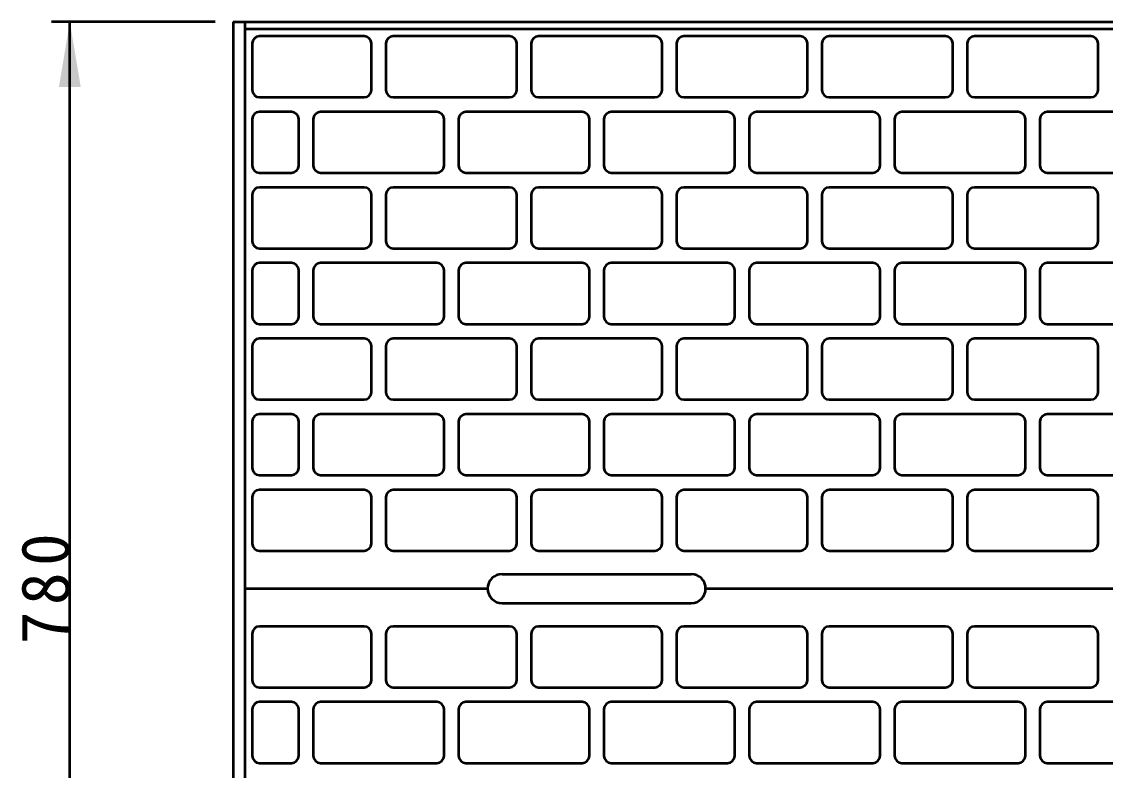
# Model space of a CAD drawing. Units: millimetres, scale not verified. Extents: x -2102 to 2102, y -1485 to 1485.
# Drawn here: x 129 to 725, y 647 to 1059 of the extents above; entities that cross this region are included whole.
import ezdxf

# ---------------------------------------------------------------- set-up
doc = ezdxf.new("R2010")
doc.units = ezdxf.units.MM
doc.header["$LTSCALE"] = 5
doc.layers.add('0-0_V-nasSTD', color=7, linetype='Continuous', lineweight=35)
doc.layers.add('0-2_0', color=7, linetype='Continuous', lineweight=35)
doc.styles.add('ＭＳ ゴシック', font='')
doc.styles.get('ＭＳ ゴシック').set_extended_font_data('MS Gothic')

msp = doc.modelspace()

# ---------------------------------------------------------------- linework, layer by layer
at = {"layer": '0-0_V-nasSTD'}
msp.add_solid([(149.177, 1023.267), (155.177, 1059.267), (161.177, 1023.267)], dxfattribs=at)
at = {"layer": '0-2_0', "lineweight": 50}
for p, q in [((235.177, 1059.267), (145.177, 1059.267)), ((155.177, 435.267), (155.177, 1059.267)), ((245.177, 1059.267), (245.177, 435.267)), ((245.177, 1059.267), (1845.177, 1059.267)), ((251.577, 1059.267), (251.577, 435.267)), ((251.577, 1055.267), (1045.177, 1055.267)), ((317.177, 1051.267), (259.577, 1051.267)), ((397.177, 1051.267), (333.177, 1051.267)), ((477.177, 1051.267), (413.177, 1051.267)), ((557.177, 1051.267), (493.177, 1051.267)), ((637.177, 1051.267), (573.177, 1051.267)), ((717.177, 1051.267), (653.177, 1051.267)), ((255.577, 1047.267), (255.577, 1021.667)), ((321.177, 1021.667), (321.177, 1047.267)), ((329.177, 1047.267), (329.177, 1021.667)), ((401.177, 1021.667), (401.177, 1047.267)), ((409.177, 1047.267), (409.177, 1021.667)), ((481.177, 1021.667), (481.177, 1047.267)), ((489.177, 1047.267), (489.177, 1021.667)), ((561.177, 1021.667), (561.177, 1047.267)), ((569.177, 1047.267), (569.177, 1021.667)), ((641.177, 1021.667), (641.177, 1047.267)), ((649.177, 1047.267), (649.177, 1021.667)), ((721.177, 1021.667), (721.177, 1047.267)), ((259.577, 1017.667), (317.177, 1017.667)), ((333.177, 1017.667), (397.177, 1017.667)), ((413.177, 1017.667), (477.177, 1017.667)), ((493.177, 1017.667), (557.177, 1017.667)), ((573.177, 1017.667), (637.177, 1017.667)), ((653.177, 1017.667), (717.177, 1017.667)), ((277.177, 1009.667), (259.577, 1009.667)), ((357.177, 1009.667), (293.177, 1009.667)), ((437.177, 1009.667), (373.177, 1009.667)), ((517.177, 1009.667), (453.177, 1009.667)), ((597.177, 1009.667), (533.177, 1009.667)), ((677.177, 1009.667), (613.177, 1009.667)), ((757.177, 1009.667), (693.177, 1009.667)), ((255.577, 1005.667), (255.577, 980.067)), ((281.177, 980.067), (281.177, 1005.667)), ((289.177, 1005.667), (289.177, 980.067)), ((361.177, 980.067), (361.177, 1005.667)), ((369.177, 1005.667), (369.177, 980.067)), ((441.177, 980.067), (441.177, 1005.667)), ((449.177, 1005.667), (449.177, 980.067)), ((521.177, 980.067), (521.177, 1005.667)), ((529.177, 1005.667), (529.177, 980.067)), ((601.177, 980.067), (601.177, 1005.667)), ((609.177, 1005.667), (609.177, 980.067)), ((681.177, 980.067), (681.177, 1005.667)), ((689.177, 1005.667), (689.177, 980.067)), ((259.577, 976.067), (277.177, 976.067)), ((293.177, 976.067), (357.177, 976.067)), ((373.177, 976.067), (437.177, 976.067)), ((453.177, 976.067), (517.177, 976.067)), ((533.177, 976.067), (597.177, 976.067)), ((613.177, 976.067), (677.177, 976.067)), ((693.177, 976.067), (757.177, 976.067)), ((317.177, 968.067), (259.577, 968.067)), ((397.177, 968.067), (333.177, 968.067)), ((477.177, 968.067), (413.177, 968.067)), ((557.177, 968.067), (493.177, 968.067)), ((637.177, 968.067), (573.177, 968.067)), ((717.177, 968.067), (653.177, 968.067)), ((255.577, 964.067), (255.577, 938.467)), ((321.177, 938.467), (321.177, 964.067)), ((329.177, 964.067), (329.177, 938.467)), ((401.177, 938.467), (401.177, 964.067)), ((409.177, 964.067), (409.177, 938.467)), ((481.177, 938.467), (481.177, 964.067)), ((489.177, 964.067), (489.177, 938.467)), ((561.177, 938.467), (561.177, 964.067)), ((569.177, 964.067), (569.177, 938.467)), ((641.177, 938.467), (641.177, 964.067)), ((649.177, 964.067), (649.177, 938.467)), ((721.177, 938.467), (721.177, 964.067)), ((259.577, 934.467), (317.177, 934.467)), ((333.177, 934.467), (397.177, 934.467)), ((413.177, 934.467), (477.177, 934.467)), ((493.177, 934.467), (557.177, 934.467)), ((573.177, 934.467), (637.177, 934.467)), ((653.177, 934.467), (717.177, 934.467)), ((277.177, 926.467), (259.577, 926.467)), ((357.177, 926.467), (293.177, 926.467)), ((437.177, 926.467), (373.177, 926.467)), ((517.177, 926.467), (453.177, 926.467)), ((597.177, 926.467), (533.177, 926.467)), ((677.177, 926.467), (613.177, 926.467)), ((757.177, 926.467), (693.177, 926.467)), ((255.577, 922.467), (255.577, 896.867)), ((281.177, 896.867), (281.177, 922.467)), ((289.177, 922.467), (289.177, 896.867)), ((361.177, 896.867), (361.177, 922.467)), ((369.177, 922.467), (369.177, 896.867)), ((441.177, 896.867), (441.177, 922.467)), ((449.177, 922.467), (449.177, 896.867)), ((521.177, 896.867), (521.177, 922.467)), ((529.177, 922.467), (529.177, 896.867)), ((601.177, 896.867), (601.177, 922.467)), ((609.177, 922.467), (609.177, 896.867)), ((681.177, 896.867), (681.177, 922.467)), ((689.177, 922.467), (689.177, 896.867)), ((259.577, 892.867), (277.177, 892.867)), ((293.177, 892.867), (357.177, 892.867)), ((373.177, 892.867), (437.177, 892.867)), ((453.177, 892.867), (517.177, 892.867)), ((533.177, 892.867), (597.177, 892.867)), ((613.177, 892.867), (677.177, 892.867)), ((693.177, 892.867), (757.177, 892.867)), ((317.177, 884.867), (259.577, 884.867)), ((397.177, 884.867), (333.177, 884.867)), ((477.177, 884.867), (413.177, 884.867)), ((557.177, 884.867), (493.177, 884.867)), ((637.177, 884.867), (573.177, 884.867)), ((717.177, 884.867), (653.177, 884.867)), ((255.577, 880.867), (255.577, 855.267)), ((321.177, 855.267), (321.177, 880.867)), ((329.177, 880.867), (329.177, 855.267)), ((401.177, 855.267), (401.177, 880.867)), ((409.177, 880.867), (409.177, 855.267)), ((481.177, 855.267), (481.177, 880.867)), ((489.177, 880.867), (489.177, 855.267)), ((561.177, 855.267), (561.177, 880.867)), ((569.177, 880.867), (569.177, 855.267)), ((641.177, 855.267), (641.177, 880.867)), ((649.177, 880.867), (649.177, 855.267)), ((721.177, 855.267), (721.177, 880.867)), ((259.577, 851.267), (317.177, 851.267)), ((333.177, 851.267), (397.177, 851.267)), ((413.177, 851.267), (477.177, 851.267)), ((493.177, 851.267), (557.177, 851.267)), ((573.177, 851.267), (637.177, 851.267)), ((653.177, 851.267), (717.177, 851.267)), ((277.177, 843.267), (259.577, 843.267)), ((357.177, 843.267), (293.177, 843.267)), ((437.177, 843.267), (373.177, 843.267)), ((517.177, 843.267), (453.177, 843.267)), ((597.177, 843.267), (533.177, 843.267)), ((677.177, 843.267), (613.177, 843.267)), ((757.177, 843.267), (693.177, 843.267)), ((255.577, 839.267), (255.577, 813.667)), ((281.177, 813.667), (281.177, 839.267)), ((289.177, 839.267), (289.177, 813.667)), ((361.177, 813.667), (361.177, 839.267)), ((369.177, 839.267), (369.177, 813.667)), ((441.177, 813.667), (441.177, 839.267)), ((449.177, 839.267), (449.177, 813.667)), ((521.177, 813.667), (521.177, 839.267)), ((529.177, 839.267), (529.177, 813.667)), ((601.177, 813.667), (601.177, 839.267)), ((609.177, 839.267), (609.177, 813.667)), ((681.177, 813.667), (681.177, 839.267)), ((689.177, 839.267), (689.177, 813.667)), ((259.577, 809.667), (277.177, 809.667)), ((293.177, 809.667), (357.177, 809.667)), ((373.177, 809.667), (437.177, 809.667)), ((453.177, 809.667), (517.177, 809.667)), ((533.177, 809.667), (597.177, 809.667)), ((613.177, 809.667), (677.177, 809.667)), ((693.177, 809.667), (757.177, 809.667)), ((317.177, 801.667), (259.577, 801.667)), ((397.177, 801.667), (333.177, 801.667)), ((477.177, 801.667), (413.177, 801.667)), ((557.177, 801.667), (493.177, 801.667)), ((637.177, 801.667), (573.177, 801.667)), ((717.177, 801.667), (653.177, 801.667)), ((255.577, 797.667), (255.577, 772.067)), ((321.177, 772.067), (321.177, 797.667)), ((329.177, 797.667), (329.177, 772.067)), ((401.177, 772.067), (401.177, 797.667)), ((409.177, 797.667), (409.177, 772.067)), ((481.177, 772.067), (481.177, 797.667)), ((489.177, 797.667), (489.177, 772.067)), ((561.177, 772.067), (561.177, 797.667)), ((569.177, 797.667), (569.177, 772.067)), ((641.177, 772.067), (641.177, 797.667)), ((649.177, 797.667), (649.177, 772.067)), ((721.177, 772.067), (721.177, 797.667)), ((259.577, 768.067), (317.177, 768.067)), ((333.177, 768.067), (397.177, 768.067)), ((413.177, 768.067), (477.177, 768.067)), ((493.177, 768.067), (557.177, 768.067)), ((573.177, 768.067), (637.177, 768.067)), ((653.177, 768.067), (717.177, 768.067)), ((393.177, 755.267), (497.177, 755.267)), ((251.577, 747.267), (385.177, 747.267)), ((505.177, 747.267), (785.177, 747.267)), ((393.177, 739.267), (497.177, 739.267)), ((255.577, 722.467), (255.577, 696.867)), ((317.177, 726.467), (259.577, 726.467)), ((321.177, 696.867), (321.177, 722.467)), ((329.177, 722.467), (329.177, 696.867)), ((397.177, 726.467), (333.177, 726.467)), ((401.177, 696.867), (401.177, 722.467)), ((409.177, 722.467), (409.177, 696.867)), ((477.177, 726.467), (413.177, 726.467)), ((481.177, 696.867), (481.177, 722.467)), ((489.177, 722.467), (489.177, 696.867)), ((557.177, 726.467), (493.177, 726.467)), ((561.177, 696.867), (561.177, 722.467)), ((569.177, 722.467), (569.177, 696.867)), ((637.177, 726.467), (573.177, 726.467)), ((641.177, 696.867), (641.177, 722.467)), ((649.177, 722.467), (649.177, 696.867)), ((717.177, 726.467), (653.177, 726.467)), ((721.177, 696.867), (721.177, 722.467)), ((259.577, 692.867), (317.177, 692.867)), ((333.177, 692.867), (397.177, 692.867)), ((413.177, 692.867), (477.177, 692.867)), ((493.177, 692.867), (557.177, 692.867)), ((573.177, 692.867), (637.177, 692.867)), ((653.177, 692.867), (717.177, 692.867)), ((255.577, 680.867), (255.577, 655.267)), ((277.177, 684.867), (259.577, 684.867)), ((281.177, 655.267), (281.177, 680.867)), ((289.177, 680.867), (289.177, 655.267)), ((357.177, 684.867), (293.177, 684.867)), ((361.177, 655.267), (361.177, 680.867)), ((369.177, 680.867), (369.177, 655.267)), ((437.177, 684.867), (373.177, 684.867)), ((441.177, 655.267), (441.177, 680.867)), ((449.177, 680.867), (449.177, 655.267)), ((517.177, 684.867), (453.177, 684.867)), ((521.177, 655.267), (521.177, 680.867)), ((529.177, 680.867), (529.177, 655.267)), ((597.177, 684.867), (533.177, 684.867)), ((601.177, 655.267), (601.177, 680.867)), ((609.177, 680.867), (609.177, 655.267)), ((677.177, 684.867), (613.177, 684.867)), ((681.177, 655.267), (681.177, 680.867)), ((689.177, 680.867), (689.177, 655.267)), ((757.177, 684.867), (693.177, 684.867)), ((259.577, 651.267), (277.177, 651.267)), ((293.177, 651.267), (357.177, 651.267)), ((373.177, 651.267), (437.177, 651.267)), ((453.177, 651.267), (517.177, 651.267)), ((533.177, 651.267), (597.177, 651.267)), ((613.177, 651.267), (677.177, 651.267)), ((693.177, 651.267), (757.177, 651.267))]:
    msp.add_line(p, q, dxfattribs=at)
for centre, radius, start, end in [((259.577, 1047.267), 4, 90, 180), ((317.177, 1047.267), 4, 0, 90), ((333.177, 1047.267), 4, 90, 180), ((397.177, 1047.267), 4, 0, 90), ((413.177, 1047.267), 4, 90, 180), ((477.177, 1047.267), 4, 0, 90), ((493.177, 1047.267), 4, 90, 180), ((557.177, 1047.267), 4, 0, 90), ((573.177, 1047.267), 4, 90, 180), ((637.177, 1047.267), 4, 0, 90), ((653.177, 1047.267), 4, 90, 180), ((717.177, 1047.267), 4, 0, 90), ((259.577, 1021.667), 4, 180, 270), ((317.177, 1021.667), 4, 270, 0), ((333.177, 1021.667), 4, 180, 270), ((397.177, 1021.667), 4, 270, 0), ((413.177, 1021.667), 4, 180, 270), ((477.177, 1021.667), 4, 270, 0), ((493.177, 1021.667), 4, 180, 270), ((557.177, 1021.667), 4, 270, 0), ((573.177, 1021.667), 4, 180, 270), ((637.177, 1021.667), 4, 270, 0), ((653.177, 1021.667), 4, 180, 270), ((717.177, 1021.667), 4, 270, 0), ((259.577, 1005.667), 4, 90, 180), ((277.177, 1005.667), 4, 0, 90), ((293.177, 1005.667), 4, 90, 180), ((357.177, 1005.667), 4, 0, 90), ((373.177, 1005.667), 4, 90, 180), ((437.177, 1005.667), 4, 0, 90), ((453.177, 1005.667), 4, 90, 180), ((517.177, 1005.667), 4, 0, 90), ((533.177, 1005.667), 4, 90, 180), ((597.177, 1005.667), 4, 0, 90), ((613.177, 1005.667), 4, 90, 180), ((677.177, 1005.667), 4, 0, 90), ((693.177, 1005.667), 4, 90, 180), ((259.577, 980.067), 4, 180, 270), ((277.177, 980.067), 4, 270, 0), ((293.177, 980.067), 4, 180, 270), ((357.177, 980.067), 4, 270, 0), ((373.177, 980.067), 4, 180, 270), ((437.177, 980.067), 4, 270, 0), ((453.177, 980.067), 4, 180, 270), ((517.177, 980.067), 4, 270, 0), ((533.177, 980.067), 4, 180, 270), ((597.177, 980.067), 4, 270, 0), ((613.177, 980.067), 4, 180, 270), ((677.177, 980.067), 4, 270, 0), ((693.177, 980.067), 4, 180, 270), ((259.577, 964.067), 4, 90, 180), ((317.177, 964.067), 4, 0, 90), ((333.177, 964.067), 4, 90, 180), ((397.177, 964.067), 4, 0, 90), ((413.177, 964.067), 4, 90, 180), ((477.177, 964.067), 4, 0, 90), ((493.177, 964.067), 4, 90, 180), ((557.177, 964.067), 4, 0, 90), ((573.177, 964.067), 4, 90, 180), ((637.177, 964.067), 4, 0, 90), ((653.177, 964.067), 4, 90, 180), ((717.177, 964.067), 4, 0, 90), ((259.577, 938.467), 4, 180, 270), ((317.177, 938.467), 4, 270, 0), ((333.177, 938.467), 4, 180, 270), ((397.177, 938.467), 4, 270, 0), ((413.177, 938.467), 4, 180, 270), ((477.177, 938.467), 4, 270, 0), ((493.177, 938.467), 4, 180, 270), ((557.177, 938.467), 4, 270, 0), ((573.177, 938.467), 4, 180, 270), ((637.177, 938.467), 4, 270, 0), ((653.177, 938.467), 4, 180, 270), ((717.177, 938.467), 4, 270, 0), ((259.577, 922.467), 4, 90, 180), ((277.177, 922.467), 4, 0, 90), ((293.177, 922.467), 4, 90, 180), ((357.177, 922.467), 4, 0, 90), ((373.177, 922.467), 4, 90, 180), ((437.177, 922.467), 4, 0, 90), ((453.177, 922.467), 4, 90, 180), ((517.177, 922.467), 4, 0, 90), ((533.177, 922.467), 4, 90, 180), ((597.177, 922.467), 4, 0, 90), ((613.177, 922.467), 4, 90, 180), ((677.177, 922.467), 4, 0, 90), ((693.177, 922.467), 4, 90, 180), ((259.577, 896.867), 4, 180, 270), ((277.177, 896.867), 4, 270, 0), ((293.177, 896.867), 4, 180, 270), ((357.177, 896.867), 4, 270, 0), ((373.177, 896.867), 4, 180, 270), ((437.177, 896.867), 4, 270, 0), ((453.177, 896.867), 4, 180, 270), ((517.177, 896.867), 4, 270, 0), ((533.177, 896.867), 4, 180, 270), ((597.177, 896.867), 4, 270, 0), ((613.177, 896.867), 4, 180, 270), ((677.177, 896.867), 4, 270, 0), ((693.177, 896.867), 4, 180, 270), ((259.577, 880.867), 4, 90, 180), ((317.177, 880.867), 4, 0, 90), ((333.177, 880.867), 4, 90, 180), ((397.177, 880.867), 4, 0, 90), ((413.177, 880.867), 4, 90, 180), ((477.177, 880.867), 4, 0, 90), ((493.177, 880.867), 4, 90, 180), ((557.177, 880.867), 4, 0, 90), ((573.177, 880.867), 4, 90, 180), ((637.177, 880.867), 4, 0, 90), ((653.177, 880.867), 4, 90, 180), ((717.177, 880.867), 4, 0, 90), ((259.577, 855.267), 4, 180, 270), ((317.177, 855.267), 4, 270, 0), ((333.177, 855.267), 4, 180, 270), ((397.177, 855.267), 4, 270, 0), ((413.177, 855.267), 4, 180, 270), ((477.177, 855.267), 4, 270, 0), ((493.177, 855.267), 4, 180, 270), ((557.177, 855.267), 4, 270, 0), ((573.177, 855.267), 4, 180, 270), ((637.177, 855.267), 4, 270, 0), ((653.177, 855.267), 4, 180, 270), ((717.177, 855.267), 4, 270, 0), ((259.577, 839.267), 4, 90, 180), ((277.177, 839.267), 4, 0, 90), ((293.177, 839.267), 4, 90, 180), ((357.177, 839.267), 4, 0, 90), ((373.177, 839.267), 4, 90, 180), ((437.177, 839.267), 4, 0, 90), ((453.177, 839.267), 4, 90, 180), ((517.177, 839.267), 4, 0, 90), ((533.177, 839.267), 4, 90, 180), ((597.177, 839.267), 4, 0, 90), ((613.177, 839.267), 4, 90, 180), ((677.177, 839.267), 4, 0, 90), ((693.177, 839.267), 4, 90, 180), ((259.577, 813.667), 4, 180, 270), ((277.177, 813.667), 4, 270, 0), ((293.177, 813.667), 4, 180, 270), ((357.177, 813.667), 4, 270, 0), ((373.177, 813.667), 4, 180, 270), ((437.177, 813.667), 4, 270, 0), ((453.177, 813.667), 4, 180, 270), ((517.177, 813.667), 4, 270, 0), ((533.177, 813.667), 4, 180, 270), ((597.177, 813.667), 4, 270, 0), ((613.177, 813.667), 4, 180, 270), ((677.177, 813.667), 4, 270, 0), ((693.177, 813.667), 4, 180, 270), ((259.577, 797.667), 4, 90, 180), ((317.177, 797.667), 4, 0, 90), ((333.177, 797.667), 4, 90, 180), ((397.177, 797.667), 4, 0, 90), ((413.177, 797.667), 4, 90, 180), ((477.177, 797.667), 4, 0, 90), ((493.177, 797.667), 4, 90, 180), ((557.177, 797.667), 4, 0, 90), ((573.177, 797.667), 4, 90, 180), ((637.177, 797.667), 4, 0, 90), ((653.177, 797.667), 4, 90, 180), ((717.177, 797.667), 4, 0, 90), ((259.577, 772.067), 4, 180, 270), ((317.177, 772.067), 4, 270, 0), ((333.177, 772.067), 4, 180, 270), ((397.177, 772.067), 4, 270, 0), ((413.177, 772.067), 4, 180, 270), ((477.177, 772.067), 4, 270, 0), ((493.177, 772.067), 4, 180, 270), ((557.177, 772.067), 4, 270, 0), ((573.177, 772.067), 4, 180, 270), ((637.177, 772.067), 4, 270, 0), ((653.177, 772.067), 4, 180, 270), ((717.177, 772.067), 4, 270, 0), ((393.177, 747.267), 8, 90, 270), ((497.177, 747.267), 8, 270, 90), ((259.577, 722.467), 4, 90, 180), ((317.177, 722.467), 4, 0, 90), ((333.177, 722.467), 4, 90, 180), ((397.177, 722.467), 4, 0, 90), ((413.177, 722.467), 4, 90, 180), ((477.177, 722.467), 4, 0, 90), ((493.177, 722.467), 4, 90, 180), ((557.177, 722.467), 4, 0, 90), ((573.177, 722.467), 4, 90, 180), ((637.177, 722.467), 4, 0, 90), ((653.177, 722.467), 4, 90, 180), ((717.177, 722.467), 4, 0, 90), ((259.577, 696.867), 4, 180, 270), ((317.177, 696.867), 4, 270, 0), ((333.177, 696.867), 4, 180, 270), ((397.177, 696.867), 4, 270, 0), ((413.177, 696.867), 4, 180, 270), ((477.177, 696.867), 4, 270, 0), ((493.177, 696.867), 4, 180, 270), ((557.177, 696.867), 4, 270, 0), ((573.177, 696.867), 4, 180, 270), ((637.177, 696.867), 4, 270, 0), ((653.177, 696.867), 4, 180, 270), ((717.177, 696.867), 4, 270, 0), ((259.577, 680.867), 4, 90, 180), ((277.177, 680.867), 4, 0, 90), ((293.177, 680.867), 4, 90, 180), ((357.177, 680.867), 4, 0, 90), ((373.177, 680.867), 4, 90, 180), ((437.177, 680.867), 4, 0, 90), ((453.177, 680.867), 4, 90, 180), ((517.177, 680.867), 4, 0, 90), ((533.177, 680.867), 4, 90, 180), ((597.177, 680.867), 4, 0, 90), ((613.177, 680.867), 4, 90, 180), ((677.177, 680.867), 4, 0, 90), ((693.177, 680.867), 4, 90, 180), ((259.577, 655.267), 4, 180, 270), ((277.177, 655.267), 4, 270, 0), ((293.177, 655.267), 4, 180, 270), ((357.177, 655.267), 4, 270, 0), ((373.177, 655.267), 4, 180, 270), ((437.177, 655.267), 4, 270, 0), ((453.177, 655.267), 4, 180, 270), ((517.177, 655.267), 4, 270, 0), ((533.177, 655.267), 4, 180, 270), ((597.177, 655.267), 4, 270, 0), ((613.177, 655.267), 4, 180, 270), ((677.177, 655.267), 4, 270, 0), ((693.177, 655.267), 4, 180, 270)]:
    msp.add_arc(centre, radius, start, end, dxfattribs=at)

# ---------------------------------------------------------------- texts
at = {"layer": '0-0_V-nasSTD', "insert": (155.177, 716.667), "char_height": 26.39, "attachment_point": 7, "rotation": 90, "style": 'ＭＳ ゴシック'}
msp.add_mtext('\\T1.2;780', dxfattribs=at)

doc.saveas('drawing.dxf')
